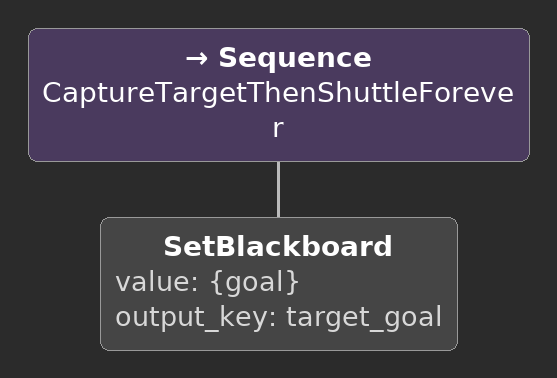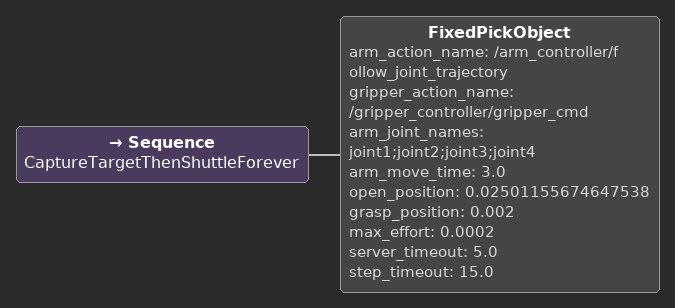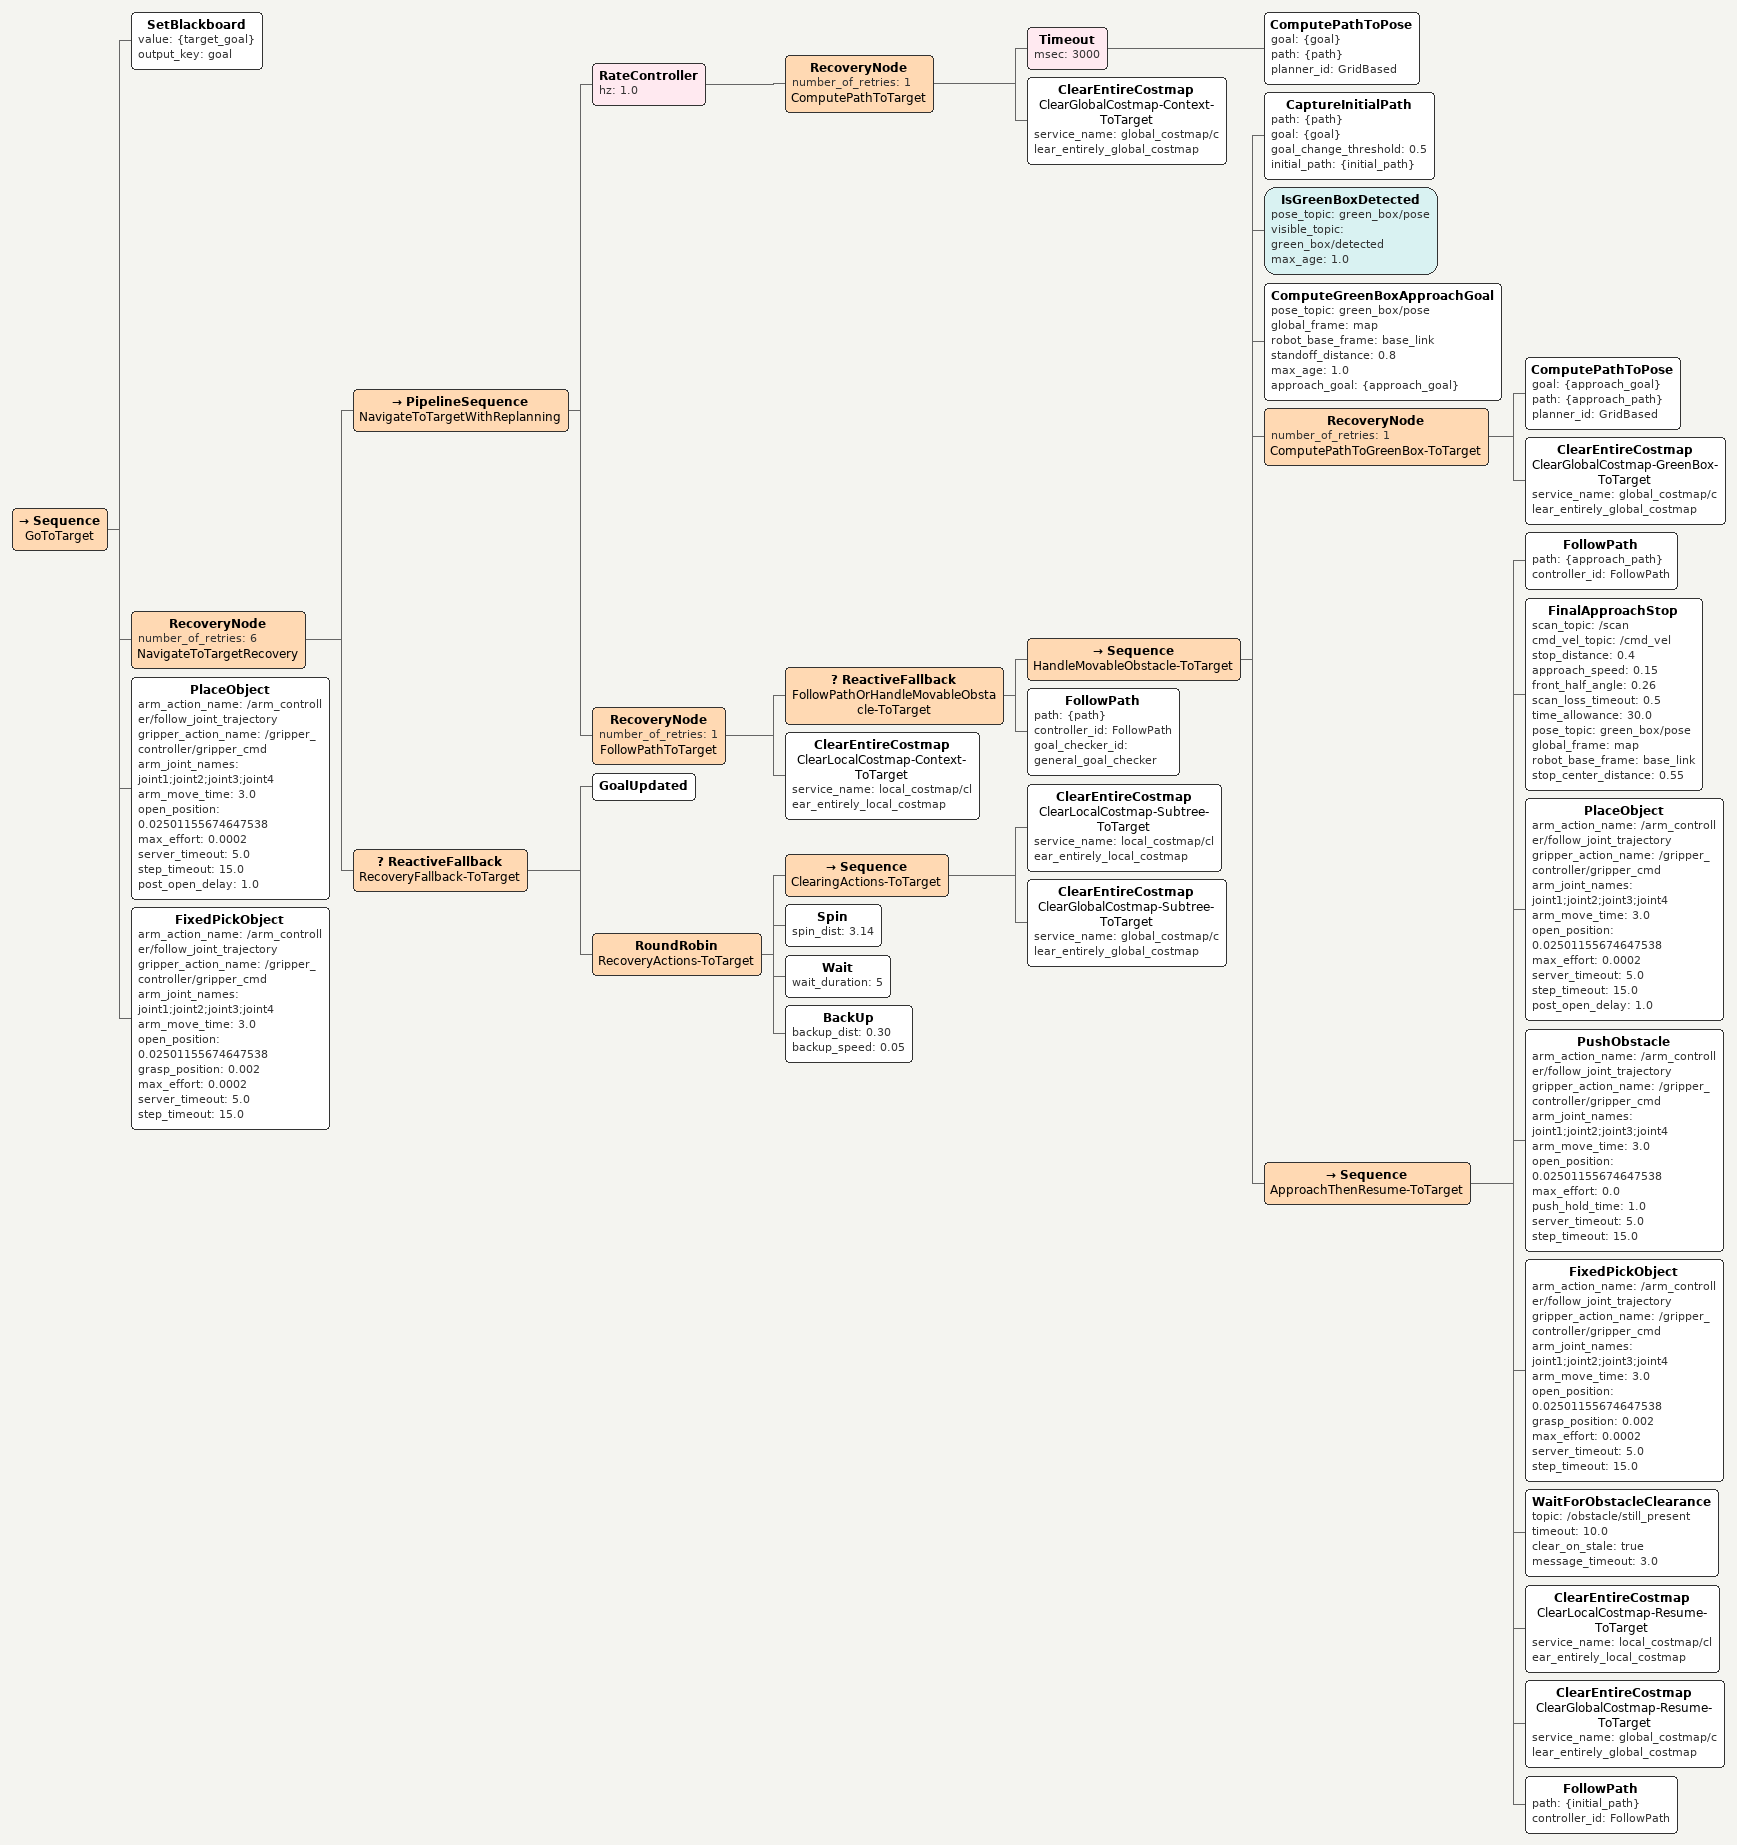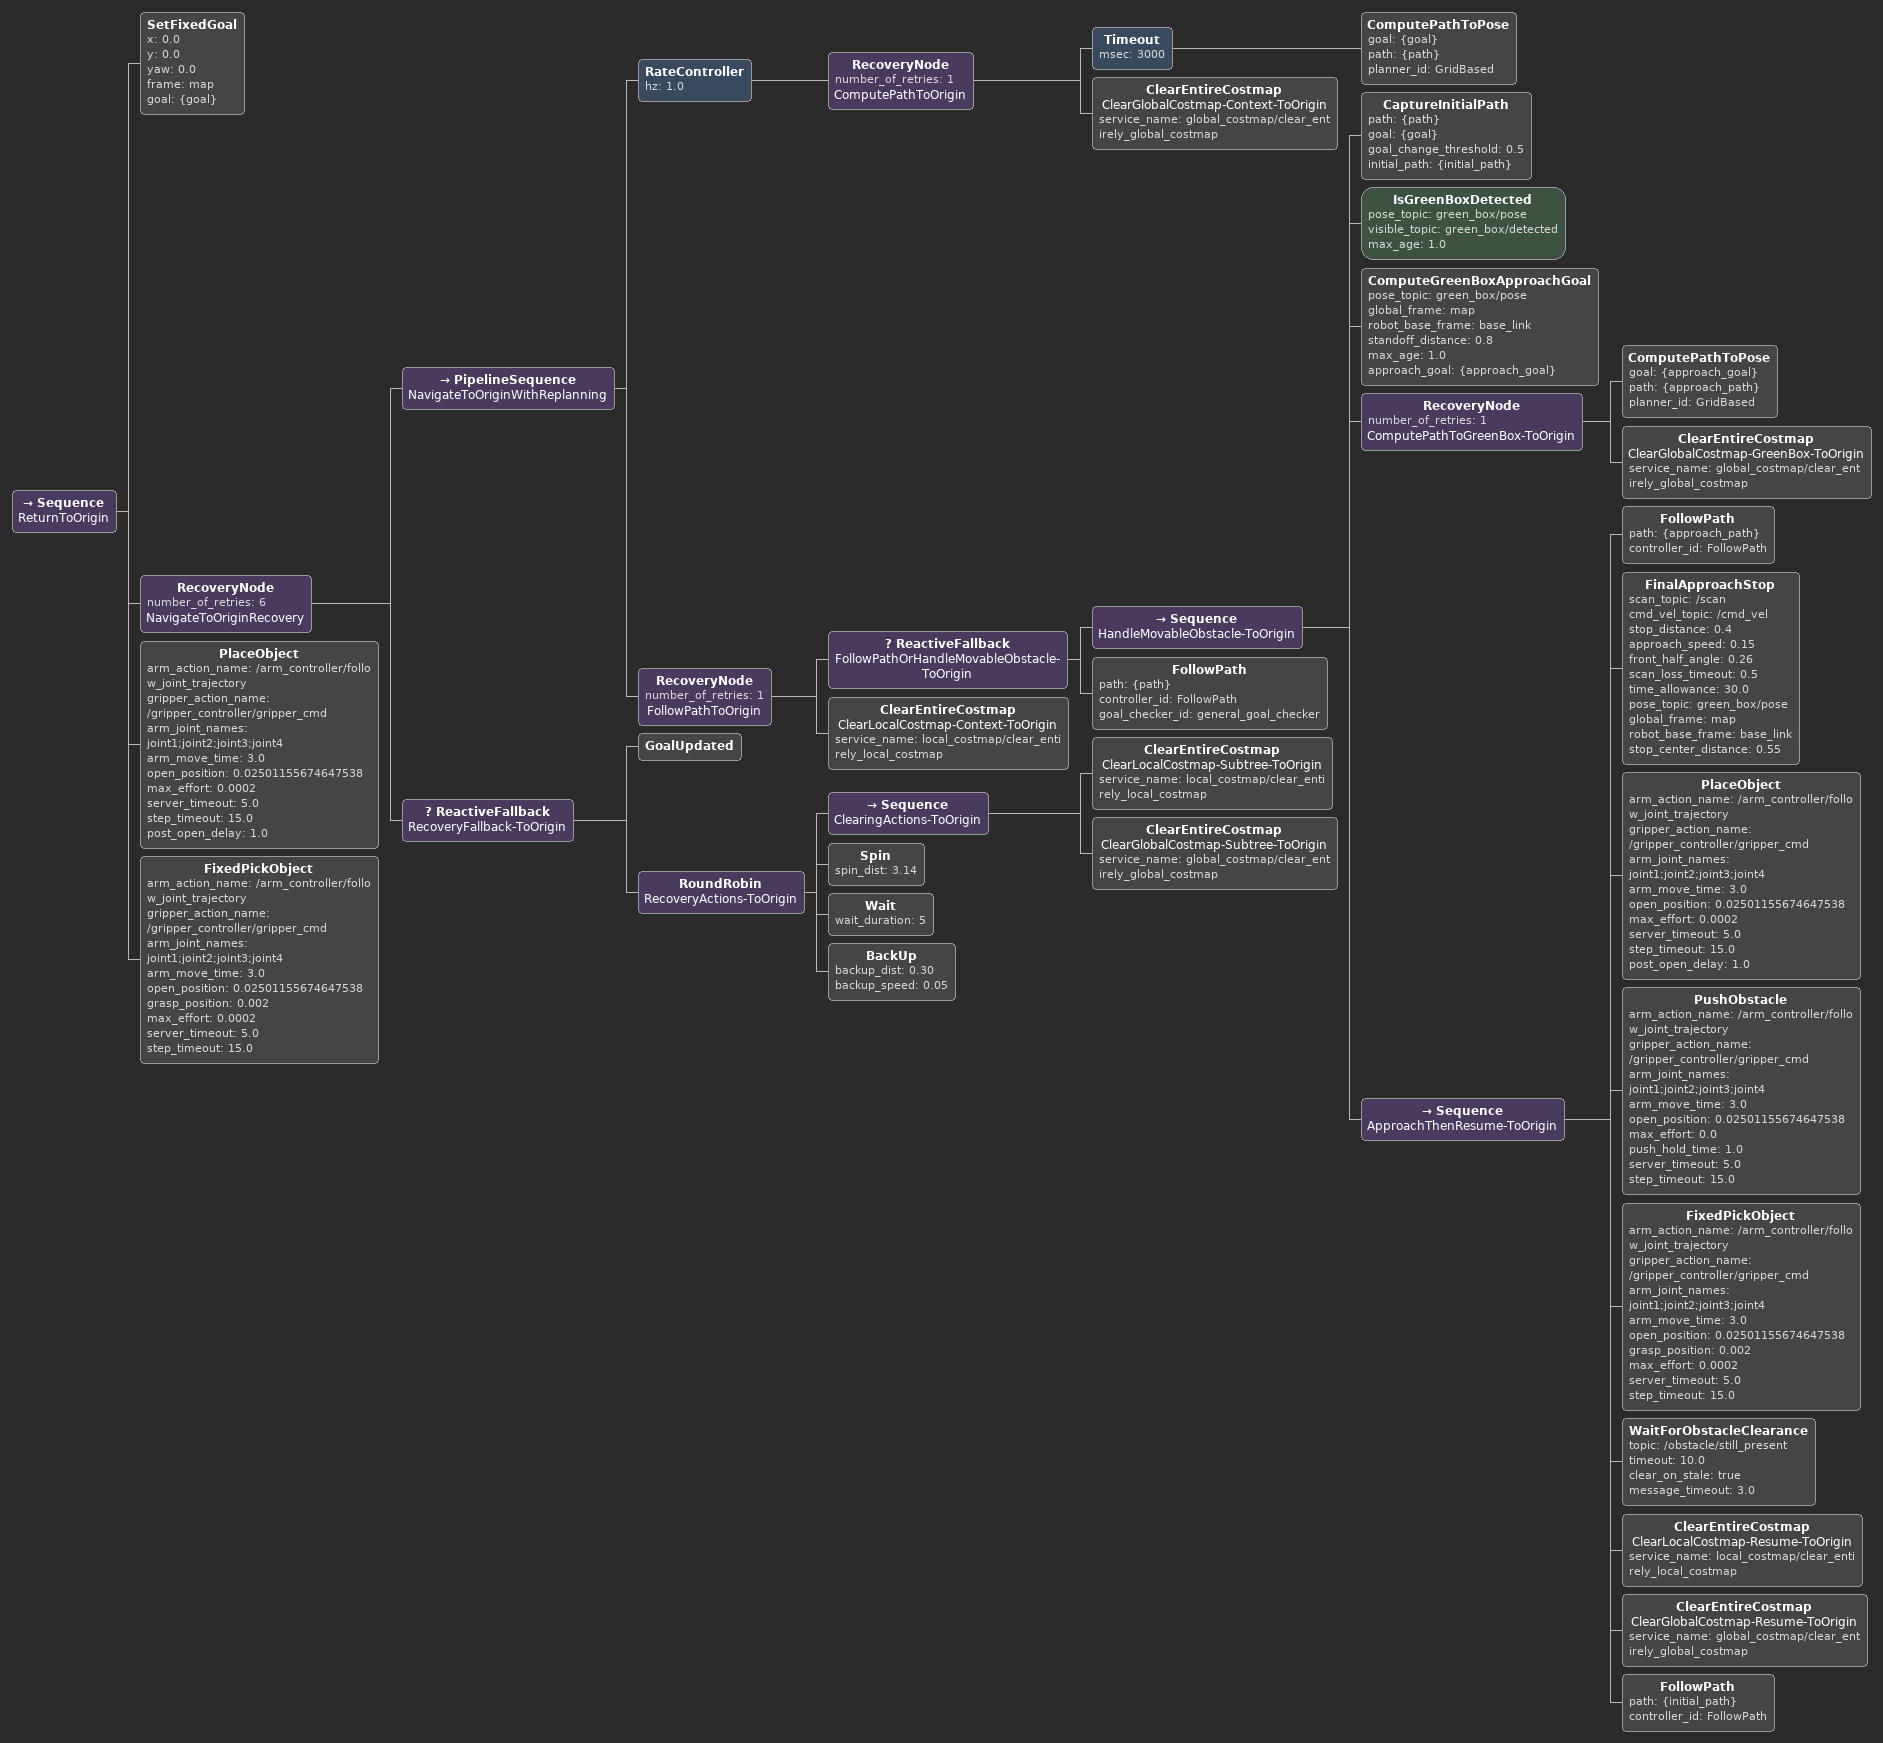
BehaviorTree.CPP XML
<Sequence name="CaptureTargetThenShuttleForever">

  <SetBlackboard value="{goal}" output_key="target_goal"/>

</Sequence>

<Sequence name="CaptureTargetThenShuttleForever">

  <FixedPickObject arm_action_name="/arm_controller/follow_joint_trajectory" gripper_action_name="/gripper_controller/gripper_cmd" arm_joint_names="joint1;joint2;joint3;joint4" arm_move_time="3.0" open_position="0.02501155674647538" grasp_position="0.002" max_effort="0.0002" server_timeout="5.0" step_timeout="15.0"/>

</Sequence>

<Sequence name="GoToTarget">
  <SetBlackboard value="{target_goal}" output_key="goal"/>

  <RecoveryNode number_of_retries="6" name="NavigateToTargetRecovery">
    <PipelineSequence name="NavigateToTargetWithReplanning">
      <RateController hz="1.0">
        <RecoveryNode number_of_retries="1" name="ComputePathToTarget">
          <Timeout msec="3000">
            <ComputePathToPose goal="{goal}" path="{path}" planner_id="GridBased"/>
          </Timeout>
          <ClearEntireCostmap name="ClearGlobalCostmap-Context-ToTarget" service_name="global_costmap/clear_entirely_global_costmap"/>
        </RecoveryNode>
      </RateController>
      <RecoveryNode number_of_retries="1" name="FollowPathToTarget">
        <ReactiveFallback name="FollowPathOrHandleMovableObstacle-ToTarget">
          <Sequence name="HandleMovableObstacle-ToTarget">
            <CaptureInitialPath path="{path}" goal="{goal}" goal_change_threshold="0.5" initial_path="{initial_path}"/>
            <IsGreenBoxDetected pose_topic="green_box/pose" visible_topic="green_box/detected" max_age="1.0"/>
            <ComputeGreenBoxApproachGoal pose_topic="green_box/pose" global_frame="map" robot_base_frame="base_link" standoff_distance="0.8" max_age="1.0" approach_goal="{approach_goal}"/>
            <RecoveryNode number_of_retries="1" name="ComputePathToGreenBox-ToTarget">
              <ComputePathToPose goal="{approach_goal}" path="{approach_path}" planner_id="GridBased"/>
              <ClearEntireCostmap name="ClearGlobalCostmap-GreenBox-ToTarget" service_name="global_costmap/clear_entirely_global_costmap"/>
            </RecoveryNode>
            <Sequence name="ApproachThenResume-ToTarget">
              <FollowPath path="{approach_path}" controller_id="FollowPath"/>
              <FinalApproachStop scan_topic="/scan" cmd_vel_topic="/cmd_vel" stop_distance="0.4" approach_speed="0.15" front_half_angle="0.26" scan_loss_timeout="0.5" time_allowance="30.0" pose_topic="green_box/pose" global_frame="map" robot_base_frame="base_link" stop_center_distance="0.55"/>

              <PlaceObject arm_action_name="/arm_controller/follow_joint_trajectory" gripper_action_name="/gripper_controller/gripper_cmd" arm_joint_names="joint1;joint2;joint3;joint4" arm_move_time="3.0" open_position="0.02501155674647538" max_effort="0.0002" server_timeout="5.0" step_timeout="15.0" post_open_delay="1.0"/>

              <PushObstacle arm_action_name="/arm_controller/follow_joint_trajectory" gripper_action_name="/gripper_controller/gripper_cmd" arm_joint_names="joint1;joint2;joint3;joint4" arm_move_time="3.0" open_position="0.02501155674647538" max_effort="0.0" push_hold_time="1.0" server_timeout="5.0" step_timeout="15.0"/>

              <FixedPickObject arm_action_name="/arm_controller/follow_joint_trajectory" gripper_action_name="/gripper_controller/gripper_cmd" arm_joint_names="joint1;joint2;joint3;joint4" arm_move_time="3.0" open_position="0.02501155674647538" grasp_position="0.002" max_effort="0.0002" server_timeout="5.0" step_timeout="15.0"/>

              <WaitForObstacleClearance topic="/obstacle/still_present" timeout="10.0" clear_on_stale="true" message_timeout="3.0"/>
              <ClearEntireCostmap name="ClearLocalCostmap-Resume-ToTarget" service_name="local_costmap/clear_entirely_local_costmap"/>
              <ClearEntireCostmap name="ClearGlobalCostmap-Resume-ToTarget" service_name="global_costmap/clear_entirely_global_costmap"/>
              <FollowPath path="{initial_path}" controller_id="FollowPath"/>
            </Sequence>
          </Sequence>
          <FollowPath path="{path}" controller_id="FollowPath" goal_checker_id="general_goal_checker"/>
        </ReactiveFallback>
        <ClearEntireCostmap name="ClearLocalCostmap-Context-ToTarget" service_name="local_costmap/clear_entirely_local_costmap"/>
      </RecoveryNode>
    </PipelineSequence>
    <ReactiveFallback name="RecoveryFallback-ToTarget">
      <GoalUpdated/>
      <RoundRobin name="RecoveryActions-ToTarget">
        <Sequence name="ClearingActions-ToTarget">
          <ClearEntireCostmap name="ClearLocalCostmap-Subtree-ToTarget" service_name="local_costmap/clear_entirely_local_costmap"/>
          <ClearEntireCostmap name="ClearGlobalCostmap-Subtree-ToTarget" service_name="global_costmap/clear_entirely_global_costmap"/>
        </Sequence>
        <Spin spin_dist="3.14"/>
        <Wait wait_duration="5"/>
        <BackUp backup_dist="0.30" backup_speed="0.05"/>
      </RoundRobin>
    </ReactiveFallback>
  </RecoveryNode>

  <PlaceObject arm_action_name="/arm_controller/follow_joint_trajectory" gripper_action_name="/gripper_controller/gripper_cmd" arm_joint_names="joint1;joint2;joint3;joint4" arm_move_time="3.0" open_position="0.02501155674647538" max_effort="0.0002" server_timeout="5.0" step_timeout="15.0" post_open_delay="1.0"/>

  <FixedPickObject arm_action_name="/arm_controller/follow_joint_trajectory" gripper_action_name="/gripper_controller/gripper_cmd" arm_joint_names="joint1;joint2;joint3;joint4" arm_move_time="3.0" open_position="0.02501155674647538" grasp_position="0.002" max_effort="0.0002" server_timeout="5.0" step_timeout="15.0"/>
</Sequence>

<Sequence name="ReturnToOrigin">
  <SetFixedGoal x="0.0" y="0.0" yaw="0.0" frame="map" goal="{goal}"/>

  <RecoveryNode number_of_retries="6" name="NavigateToOriginRecovery">
    <PipelineSequence name="NavigateToOriginWithReplanning">
      <RateController hz="1.0">
        <RecoveryNode number_of_retries="1" name="ComputePathToOrigin">
          <Timeout msec="3000">
            <ComputePathToPose goal="{goal}" path="{path}" planner_id="GridBased"/>
          </Timeout>
          <ClearEntireCostmap name="ClearGlobalCostmap-Context-ToOrigin" service_name="global_costmap/clear_entirely_global_costmap"/>
        </RecoveryNode>
      </RateController>
      <RecoveryNode number_of_retries="1" name="FollowPathToOrigin">
        <ReactiveFallback name="FollowPathOrHandleMovableObstacle-ToOrigin">
          <Sequence name="HandleMovableObstacle-ToOrigin">
            <CaptureInitialPath path="{path}" goal="{goal}" goal_change_threshold="0.5" initial_path="{initial_path}"/>
            <IsGreenBoxDetected pose_topic="green_box/pose" visible_topic="green_box/detected" max_age="1.0"/>
            <ComputeGreenBoxApproachGoal pose_topic="green_box/pose" global_frame="map" robot_base_frame="base_link" standoff_distance="0.8" max_age="1.0" approach_goal="{approach_goal}"/>
            <RecoveryNode number_of_retries="1" name="ComputePathToGreenBox-ToOrigin">
              <ComputePathToPose goal="{approach_goal}" path="{approach_path}" planner_id="GridBased"/>
              <ClearEntireCostmap name="ClearGlobalCostmap-GreenBox-ToOrigin" service_name="global_costmap/clear_entirely_global_costmap"/>
            </RecoveryNode>
            <Sequence name="ApproachThenResume-ToOrigin">
              <FollowPath path="{approach_path}" controller_id="FollowPath"/>
              <FinalApproachStop scan_topic="/scan" cmd_vel_topic="/cmd_vel" stop_distance="0.4" approach_speed="0.15" front_half_angle="0.26" scan_loss_timeout="0.5" time_allowance="30.0" pose_topic="green_box/pose" global_frame="map" robot_base_frame="base_link" stop_center_distance="0.55"/>

              <PlaceObject arm_action_name="/arm_controller/follow_joint_trajectory" gripper_action_name="/gripper_controller/gripper_cmd" arm_joint_names="joint1;joint2;joint3;joint4" arm_move_time="3.0" open_position="0.02501155674647538" max_effort="0.0002" server_timeout="5.0" step_timeout="15.0" post_open_delay="1.0"/>

              <PushObstacle arm_action_name="/arm_controller/follow_joint_trajectory" gripper_action_name="/gripper_controller/gripper_cmd" arm_joint_names="joint1;joint2;joint3;joint4" arm_move_time="3.0" open_position="0.02501155674647538" max_effort="0.0" push_hold_time="1.0" server_timeout="5.0" step_timeout="15.0"/>

              <FixedPickObject arm_action_name="/arm_controller/follow_joint_trajectory" gripper_action_name="/gripper_controller/gripper_cmd" arm_joint_names="joint1;joint2;joint3;joint4" arm_move_time="3.0" open_position="0.02501155674647538" grasp_position="0.002" max_effort="0.0002" server_timeout="5.0" step_timeout="15.0"/>

              <WaitForObstacleClearance topic="/obstacle/still_present" timeout="10.0" clear_on_stale="true" message_timeout="3.0"/>
              <ClearEntireCostmap name="ClearLocalCostmap-Resume-ToOrigin" service_name="local_costmap/clear_entirely_local_costmap"/>
              <ClearEntireCostmap name="ClearGlobalCostmap-Resume-ToOrigin" service_name="global_costmap/clear_entirely_global_costmap"/>
              <FollowPath path="{initial_path}" controller_id="FollowPath"/>
            </Sequence>
          </Sequence>
          <FollowPath path="{path}" controller_id="FollowPath" goal_checker_id="general_goal_checker"/>
        </ReactiveFallback>
        <ClearEntireCostmap name="ClearLocalCostmap-Context-ToOrigin" service_name="local_costmap/clear_entirely_local_costmap"/>
      </RecoveryNode>
    </PipelineSequence>
    <ReactiveFallback name="RecoveryFallback-ToOrigin">
      <GoalUpdated/>
      <RoundRobin name="RecoveryActions-ToOrigin">
        <Sequence name="ClearingActions-ToOrigin">
          <ClearEntireCostmap name="ClearLocalCostmap-Subtree-ToOrigin" service_name="local_costmap/clear_entirely_local_costmap"/>
          <ClearEntireCostmap name="ClearGlobalCostmap-Subtree-ToOrigin" service_name="global_costmap/clear_entirely_global_costmap"/>
        </Sequence>
        <Spin spin_dist="3.14"/>
        <Wait wait_duration="5"/>
        <BackUp backup_dist="0.30" backup_speed="0.05"/>
      </RoundRobin>
    </ReactiveFallback>
  </RecoveryNode>

  <PlaceObject arm_action_name="/arm_controller/follow_joint_trajectory" gripper_action_name="/gripper_controller/gripper_cmd" arm_joint_names="joint1;joint2;joint3;joint4" arm_move_time="3.0" open_position="0.02501155674647538" max_effort="0.0002" server_timeout="5.0" step_timeout="15.0" post_open_delay="1.0"/>

  <FixedPickObject arm_action_name="/arm_controller/follow_joint_trajectory" gripper_action_name="/gripper_controller/gripper_cmd" arm_joint_names="joint1;joint2;joint3;joint4" arm_move_time="3.0" open_position="0.02501155674647538" grasp_position="0.002" max_effort="0.0002" server_timeout="5.0" step_timeout="15.0"/>
</Sequence>
